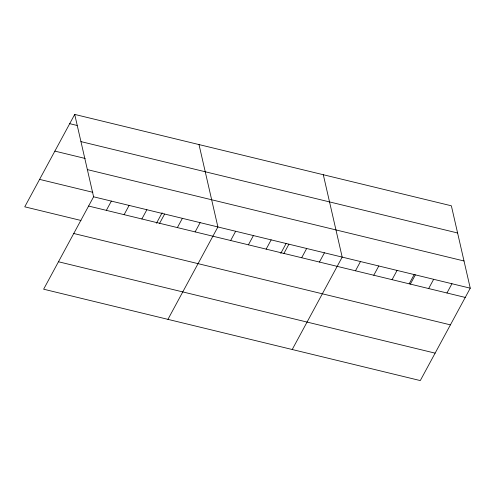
<?xml version="1.0" encoding="UTF-8"?>
<svg xmlns="http://www.w3.org/2000/svg" width="495" height="495" viewBox="0 0 495 495"><rect width="100%" height="100%" fill="white"/><g stroke="black" fill="none" stroke-linecap="round" stroke-linejoin="round"><path stroke-width="0.74" d="M74.714 114.419L93.598 196.8L43.634 289.204L420.286 380.581L470.25 288.177L451.366 205.796L74.714 114.419L24.75 206.823L80.976 220.467M106.351 210.356L111.356 201.106M124.109 214.669L129.115 205.413M141.867 218.976L146.867 209.725M156.463 223.257L162.113 212.807M159.625 223.282L164.625 214.032M177.377 227.589L182.383 218.338M195.135 231.895L200.135 222.645M167.935 319.355L217.893 226.951L199.009 144.577M230.651 240.514L235.651 231.264M248.403 244.821L253.409 235.571M266.162 249.127L271.161 239.877M280.758 253.415L286.054 243.614M283.92 253.434L288.919 244.184M301.672 257.747L306.677 248.49M319.43 262.053L324.435 252.803M292.229 349.513L342.187 257.109L323.303 174.729M355.484 270.796L360.484 261.546M373.775 275.239L378.78 265.988M392.071 279.675L397.07 270.425M409.173 283.827L414.117 274.682M410.367 284.111L415.367 274.861M428.658 288.554L433.663 279.298M446.954 292.99L451.954 283.74M69.708 123.67L77.109 125.464M80.945 141.607L457.597 232.984M54.871 151.111L85.208 158.468M87.367 169.612L464.019 260.989M39.588 179.382L92.856 192.308M93.598 196.8L470.25 288.177M88.599 206.05L465.25 297.427M73.761 233.492L450.413 324.868M58.472 261.762L435.124 353.139"/></g></svg>
